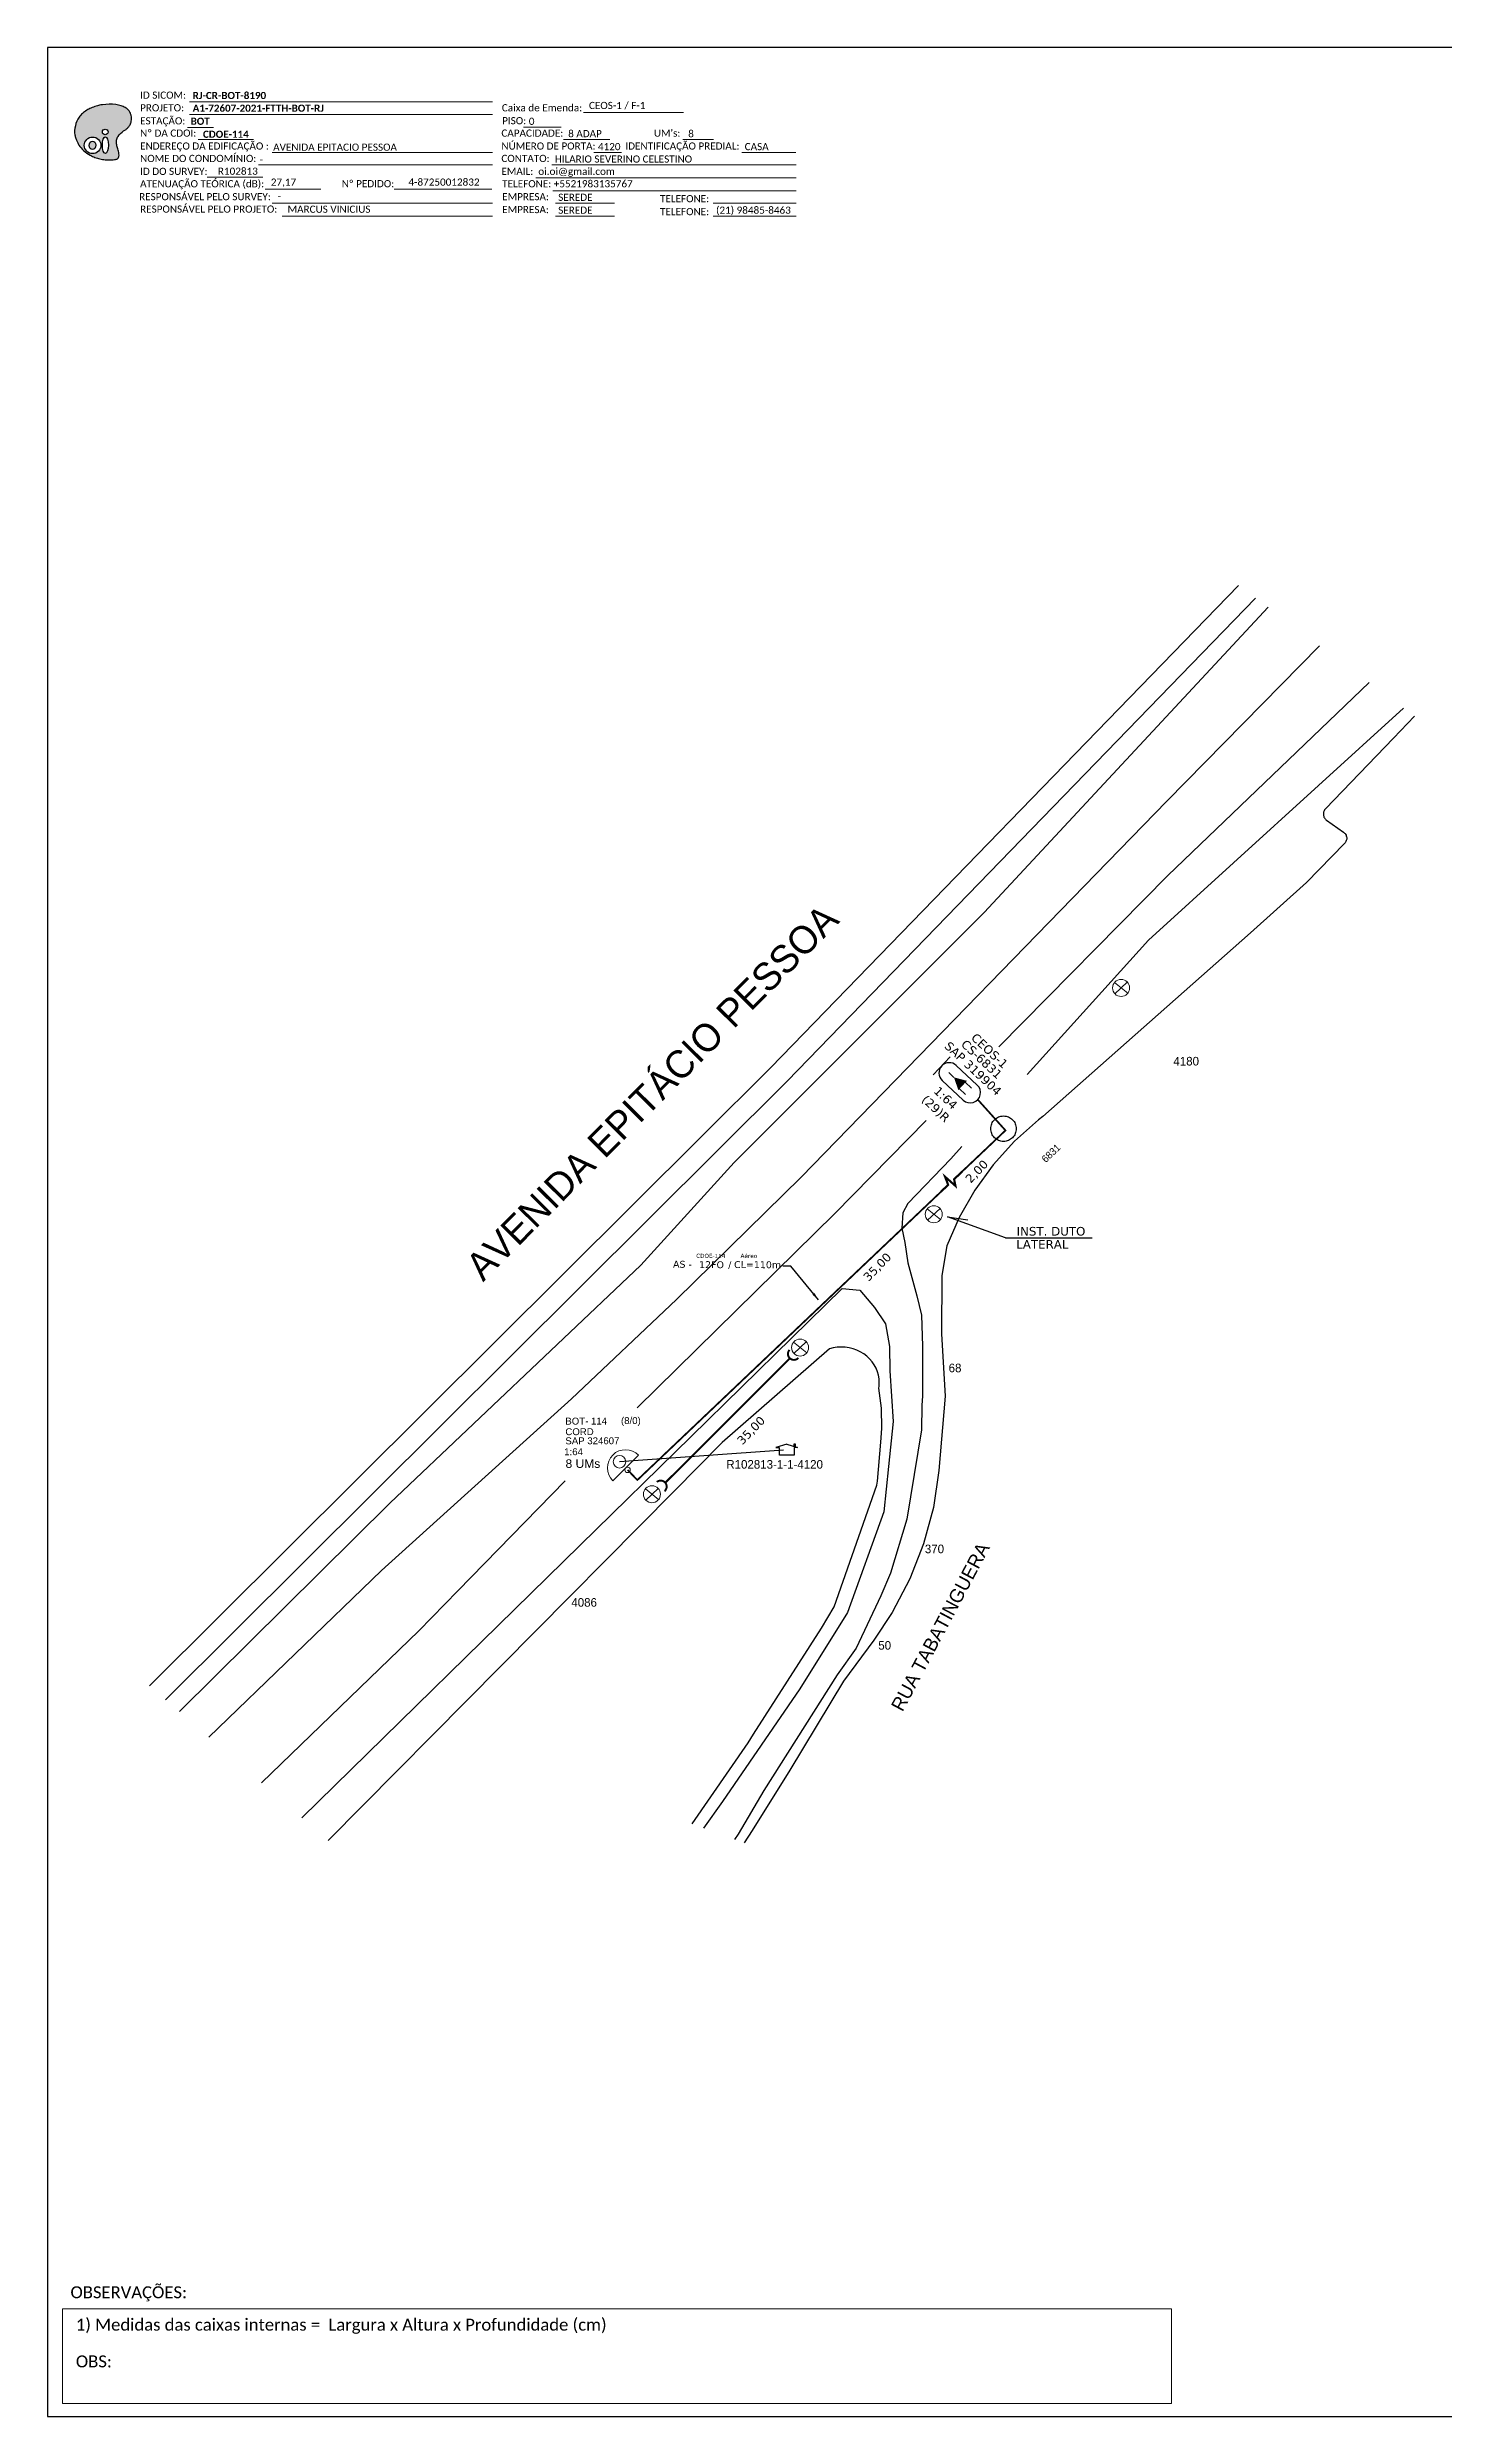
# Model space of a CAD drawing. Header units: inches. Extents: x 560 to 1399, y -156 to 438.
# Drawn here: x 560 to 911, y -156 to 438 of the extents above; entities that cross this region are included whole.
import ezdxf
from ezdxf.enums import TextEntityAlignment as Align

# ---------------------------------------------------------------- set-up
doc = ezdxf.new("R2010")
doc.units = ezdxf.units.IN
doc.header["$MEASUREMENT"] = 0
doc.linetypes.add('PHANTOM2', pattern=[1.25, 0.625, -0.125, 0.125, -0.125, 0.125, -0.125])
for name, color, linetype in [('10.0-Cartográfico', 252, 'Continuous'), ('10.1-Caixas Subterrâneas', 5, 'Continuous'), ('20.4-CEOS', 1, 'Continuous'), ('20.8-Legenda', 1, 'Continuous'), ('CAP a instalar', 1, 'Continuous'), ('label_cabos', 7, 'Continuous'), ('Legenda', 1, 'Continuous'), ('MUB_NUMERACAO', 7, 'Continuous'), ('MUB_SEGMENTO', 7, 'Continuous'), ('NOS_DE_INFRAESTRUTURA', 7, 'Continuous'), ('Subida Lateral', 5, 'Continuous'), ('surveys', 7, 'Continuous'), ('surveys legendas', 7, 'Continuous')]:
    doc.layers.add(name, color=color, linetype=linetype)
for name, color, linetype, lineweight in [('10.4-Postes', 1, 'Continuous', 0), ("20.0-LEGENDA DOS CDO'S", 1, 'Continuous', 0), ('20.2-CDO_POSTE', 1, 'Continuous', 5), ('CORDOALHA_SUPORTE', 7, 'Continuous', 25)]:
    doc.layers.add(name, color=color, linetype=linetype, lineweight=lineweight)
doc.layers.add('DROP DE CLIENTE', color=140, linetype='Continuous', plot=False)
doc.layers.add('EXTRA', color=50, linetype='Continuous', plot=False)
doc.styles.add('ARIAL', font='arial.ttf')
doc.styles.add('siredit', font='verdana.ttf')
doc.styles.add('WMF-Calibri0', font='calibri.ttf')
doc.styles.add('WMF-Calibri1', font='calibrib.ttf')
doc.linetypes.add('FENCELINE1', pattern='A,0.25,-0.1,[133,ltypeshp.shx,S=0.1,R=0,X=-0.1,Y=0],-0.1,1', length=1.45)
doc.dimstyles.new('CC', dxfattribs={"dimtxt": 1, "dimasz": 2, "dimexe": 0.18, "dimexo": 0.0625, "dimgap": 0.09, "dimtad": 0, "dimdec": 0, "dimrnd": 1, "dimzin": 0, "dimdsep": 46, "dimtxsty": 'siredit', "dimblk": 'NONE', "dimcen": 0, "dimse1": 1, "dimse2": 1, "dimsd1": 1, "dimsd2": 1, "dimclrt": 7, "dimadec": 0, "dimazin": 0, "dimtfac": 1, "dimtdec": 0, "dimtofl": 0, "dimtmove": 0, "dimatfit": 3, "dimfxl": 0, "dimtolj": 1, "dimtzin": 0, "dimarcsym": 0})

# ---------------------------------------------------------------- blocks, each defined once
blk = doc.blocks.new('MHMZ')
at = {"linetype": 'PHANTOM2'}
blk.add_circle((0, 0), 0.0000101, dxfattribs=at)
blk = doc.blocks.new('PTPT')
at = {"layer": '10.4-Postes', "color": 1, "linetype": 'PHANTOM2'}
for points in [[(-0.0000079, 0.0000104), (0.0000075, -0.000002)], [(0.000007, 0.0000109), (-0.0000074, -0.0000025)]]:
    blk.add_lwpolyline(points, dxfattribs=at)
at = {"layer": '10.4-Postes', "color": 1}
blk.add_circle((-0.0000002, 0.0000042), 0.00000987, dxfattribs=at)
blk = doc.blocks.new('SURVEY_SURVEY')
for p, q in [((0, 0.0000254), (-0.0000251, 0.000018)), ((-0.0000251, 0.000018), (-0.0000173, 0.000018)), ((-0.0000172, 0), (-0.0000172, 0.0000179)), ((0.0000172, 0), (-0.0000172, 0)), ((0, 0.0000254), (0.0000251, 0.000018)), ((0.0000169, 0.0000264), (0.0000195, 0.0000264)), ((0.0000169, 0.0000205), (0.0000169, 0.0000264)), ((0.0000251, 0.000018), (0.0000172, 0.000018)), ((0.0000172, 0.000018), (0.0000172, 0)), ((0.0000195, 0.0000264), (0.0000195, 0.0000198))]:
    blk.add_line(p, q)
blk = doc.blocks.new('CEOS_RP_CT_DRT')
at = {"layer": '20.4-CEOS', "color": 0}
for p, q in [((-4.54, 1.19), (-1.19, 1.19)), ((-1.19, -1.19), (-4.54, -1.19))]:
    blk.add_line(p, q, dxfattribs=at)
for points in [[(-5.73, -1.43), (-5.73, 1.44)], [(-3.79, 0), (-4.59, 0)], [(-2.47, 0.48), (-1.45, 0.48)], [(-2.47, -0.52), (-1.45, -0.52)]]:
    blk.add_lwpolyline(points, dxfattribs=at)
blk.add_lwpolyline([(-3.79, 0, 0, 1.47, 0), (-2.41, 0, 1.47, 1.47, 0)], format="xyseb", dxfattribs=at)
for centre, start, end in [((-4.54, 0), 90, 270), ((-1.19, 0), 270, 90)]:
    blk.add_arc(centre, 1.19, start, end, dxfattribs=at)
at = {"layer": '20.4-CEOS', "color": 7, "style": 'siredit'}
for tag, p in [('Nº_DA_CEOS', (-2.86, 5.6)), ('LOCAL', (-2.86, 4.24)), ('SAP', (-2.86, 2.78)), ('RACIO_SPLITAGEM', (-2.86, -1.88)), ('FIBRAS_SPLITTER', (-2.86, -3.58)), ('FIBRAS_TOP_C', (-2.86, -5.08)), ('RESERVA_FINAIS', (-2.86, -6.39))]:
    blk.add_attdef(tag, text='', height=1.01, dxfattribs=at).set_placement(p, align=Align.TOP_CENTER)
blk = doc.blocks.new('_None')
blk = doc.blocks.new('LEGENDA DOS CABOS')
at = {"layer": 'EXTRA', "color": 0, "style": 'siredit'}
for tag, p in [('ID', (4.6, 0.97)), ('XX', (9.03, 0.97))]:
    blk.add_attdef(tag, text='', height=0.48, rotation=359.69, dxfattribs=at).set_placement(p, align=Align.MIDDLE_CENTER)
at = {"layer": 'Legenda', "color": 0, "style": 'siredit'}
for tag, p in [('TIPO_CABO', (1.31, 0)), ('CABO', (4.69, -0.05)), ('/', (6.81, -0.05)), ('METROS', (10.03, -0.05))]:
    blk.add_attdef(tag, text='', height=0.8, rotation=359.69, dxfattribs=at).set_placement(p, align=Align.MIDDLE_CENTER)
blk = doc.blocks.new('*U31')
at = {"color": 0}
blk.add_line((2.14, -0.58), (-2.1, -0.68), dxfattribs=at)
for centre, radius in [((0, 0.38), 0.733), ((0.03, -0.95), 0.315)]:
    blk.add_circle(centre, radius, dxfattribs=at)
blk.add_arc((0.02, -0.63), 2.12, 1.3782, 181.3782, dxfattribs=at)
blk = doc.blocks.new('OI')
h = blk.add_hatch(color=40)
edge = h.paths.add_edge_path()
edge.add_spline(control_points=[(4.35, -0.67), (3.92, -0.99), (3.26, -1.5), (2.81, -2.59), (2.9, -3.5), (3.06, -4.27), (3.31, -4.85), (3.37, -5.39), (3.4, -5.88), (3.2, -6.4), (2.54, -6.61), (1.65, -6.63), (0.55, -6.67), (-0.56, -6.42), (-1.61, -6.14), (-2.77, -5.61), (-3.92, -4.77), (-4.89, -3.7), (-5.34, -2.65), (-5.6, -1.94), (-5.85, -0.96), (-5.71, 0.47), (-5.1, 2.02), (-4.14, 3.02), (-3.3, 3.61), (-2.37, 4.16), (-1.36, 4.44), (-0.56, 4.7), (0.79, 4.85), (2.24, 4.97), (3.79, 4.57), (4.67, 4.21), (5.44, 3.65), (5.76, 2.99), (6.03, 2.21), (6.01, 1.46), (5.72, 0.64), (5.31, 0.08), (4.88, -0.38), (4.51, -0.55), (4.35, -0.67)], knot_values=[0, 0, 0, 0, 1.60434, 2.417191, 3.427595, 4.282808, 4.776746, 5.304182, 5.888771, 6.258406, 6.858137, 7.79129, 8.986195, 10.124242, 11.187857, 12.242908, 13.953784, 15.414161, 16.515391, 17.349188, 17.675853, 19.552021, 21.515531, 22.568638, 23.63245, 24.621084, 25.782718, 26.745347, 27.142653, 29.870543, 31.004649, 31.921532, 32.709589, 33.801391, 34.042471, 35.192333, 35.971461, 36.628871, 37.254359, 37.836911, 37.836911, 37.836911, 37.836911], degree=3, periodic=0)
h.paths.add_polyline_path([(1.13, -0.87, -1), (-0.04, -0.87, -1)], flags=16)
edge = h.paths.add_edge_path(flags=16)
edge.add_ellipse((0.56, -3.59), major_axis=(-0.02, 1.71), ratio=0.361305, start_angle=0, end_angle=360)
h.paths.add_polyline_path([(-0.36, -3.62, -1), (-3.8, -3.62, -1)], flags=16)
edge = h.paths.add_edge_path(flags=0)
edge.add_ellipse((-2.08, -3.62), major_axis=(0, 0.885), ratio=0.758294, start_angle=0, end_angle=360)
at = {"color": 40}
for centre, radius in [((-2.08, -3.62), 1.72), ((0.54, -0.87), 0.587)]:
    blk.add_circle(centre, radius, dxfattribs=at)
blk.add_ellipse((-2.08, -3.62), major_axis=(0, 0.885), ratio=0.758294, start_param=-3.141592653589792, end_param=3.141592653589792, dxfattribs=at)
blk.add_ellipse((0.56, -3.59), major_axis=(-0.02, 1.71), ratio=0.361305, dxfattribs=at)
at = {"color": 40, "start_tangent": (-0.800898, -0.598801), "end_tangent": (-0.800898, -0.598801)}
blk.add_spline([(4.35, -0.67), (3.2, -1.78), (2.9, -2.54), (2.92, -3.55), (3.12, -4.38), (3.28, -4.85), (3.37, -5.37), (3.35, -5.95), (3.2, -6.29), (2.66, -6.55), (1.73, -6.63), (0.54, -6.62), (-0.58, -6.41), (-1.6, -6.11), (-2.56, -5.67), (-3.95, -4.67), (-4.89, -3.56), (-5.37, -2.56), (-5.64, -1.78), (-5.72, -1.46), (-5.63, 0.42), (-4.84, 2.22), (-4.13, 2.99), (-3.27, 3.62), (-2.4, 4.09), (-1.3, 4.47), (-0.37, 4.72), (0.02, 4.77), (2.75, 4.8), (3.85, 4.53), (4.69, 4.16), (5.31, 3.68), (5.85, 2.73), (5.93, 2.5), (5.94, 1.35), (5.67, 0.62), (5.29, 0.08), (4.84, -0.36), (4.35, -0.67)], degree=3, dxfattribs=at)

msp = doc.modelspace()

# ---------------------------------------------------------------- linework, layer by layer
at = {"color": 0, "lineweight": 0}
for p, q in [((564.02, -129.15), (842.27, -129.15)), ((564.02, -152.86), (564.02, -129.15)), ((842.27, -129.15), (842.27, -152.86)), ((842.27, -152.86), (564.02, -152.86))]:
    msp.add_line(p, q, dxfattribs=at)
at = {"linetype": 'Continuous'}
msp.add_lwpolyline([(1398.8, 437.82), (560.23, 437.82), (560.23, -156.18), (1398.8, -156.18), (1398.8, 437.82)], dxfattribs=at)
at = {"color": 7, "lineweight": 0}
for points in [[(595.9, 424.2), (671.87, 424.2)], [(595.38, 417.75), (601.93, 417.75)], [(595.9, 421.03), (671.87, 421.03)], [(679.67, 417.79), (689.15, 417.79)], [(694.71, 421.52), (719.84, 421.52)], [(598.04, 414.68), (611.99, 414.68)], [(616.61, 411.44), (671.87, 411.44)], [(689.72, 414.68), (701.33, 414.68)], [(697.3, 411.44), (704.24, 411.44)], [(719.66, 414.68), (727.32, 414.68)], [(734.47, 411.44), (748.03, 411.44)], [(600.36, 405.27), (614.31, 405.27)], [(613.2, 408.33), (671.87, 408.33)], [(682.79, 405.1), (748.06, 405.1)], [(686.83, 408.33), (748.06, 408.33)], [(614.9, 402.3), (628.84, 402.3)], [(616.61, 398.75), (671.87, 398.75)], [(647.23, 402.31), (671.72, 402.31)], [(687.08, 401.86), (748.06, 401.86)], [(687.69, 398.75), (702.48, 398.75)], [(727.29, 398.75), (748.06, 398.75)], [(619.1, 395.51), (671.87, 395.51)], [(687.69, 395.51), (702.48, 395.51)], [(727.29, 395.51), (748.06, 395.51)]]:
    msp.add_lwpolyline(points, dxfattribs=at)
for points in [[(800.59, 139.37), (786.05, 144.65), (791.19, 143.83)], [(800.59, 139.37), (822.34, 139.37)]]:
    msp.add_lwpolyline(points)
at = {"layer": '10.0-Cartográfico'}
for points in [[(859.05, 302.93), (741.73, 182.05), (585.88, 27.04)], [(589.91, 23.55), (745.8, 178.6), (863.36, 299.73)], [(866.46, 297.43), (795.23, 220.9), (732.52, 158.22), (709.08, 132.52), (646.15, 72.81), (593.35, 20.58)], [(879.41, 287.81), (841.08, 248.83), (749.32, 154.55), (718.08, 123.93), (691.74, 99.03), (644.05, 55.97), (600.77, 14.16)], [(798.94, 187.21), (841.32, 230.18), (891.87, 278.56)], [(903.18, 270.16), (897.96, 264.62), (880.87, 246.92), (880.77, 246.8), (880.65, 246.62), (880.54, 246.44), (880.46, 246.25), (880.4, 246.05), (880.36, 245.86), (880.34, 245.66), (880.35, 245.45), (880.37, 245.25), (880.43, 245.06), (880.5, 244.86), (880.61, 244.67), (880.72, 244.49), (880.84, 244.34), (880.99, 244.19), (881.16, 244.05), (885.37, 241.09), (885.52, 240.98), (885.67, 240.84), (885.8, 240.69), (885.93, 240.52), (886.04, 240.32), (886.1, 240.15), (886.17, 239.93), (886.19, 239.74), (886.22, 239.54), (886.2, 239.33), (886.16, 239.13), (886.1, 238.94), (886.02, 238.74), (885.91, 238.57), (885.81, 238.39), (885.66, 238.23), (876.1, 228.47), (862.07, 215.84), (810, 169.79), (808.87, 168.9), (802.9, 163.56), (797.54, 157.65), (792.88, 151.28), (788.97, 144.47), (785.86, 137.33), (784.59, 129.9), (784.57, 115.31), (785.48, 99.68)], [(900.44, 272.19), (836.51, 214), (806.02, 180.34)], [(708.23, 96.72), (757.78, 145.46), (780.72, 168.73)], [(789.67, 162.28), (786.85, 159.17), (776.11, 147.98), (774.88, 145.61), (774.57, 141.8), (775.33, 138.18), (776.12, 133.07), (778.37, 124.78), (779.5, 120), (779.78, 112.19), (779.82, 99.72)], [(721.72, 89.55), (759.62, 126.66)], [(759.62, 126.66), (764.06, 126.22), (767.7, 121.87), (770.5, 117.8), (771.53, 112.14), (771.61, 105.98), (772.41, 93.32), (771.25, 82.04)], [(768.32, 77.33), (768.52, 78.35), (769.34, 88.15), (769.59, 91.53), (769.48, 96.62), (768.81, 101.66), (768.88, 102.13), (768.94, 103.05), (768.88, 103.98), (768.74, 104.9), (768.48, 105.79), (768.13, 106.66), (767.68, 107.5), (767.14, 108.27), (766.5, 109.01), (765.79, 109.66), (765.03, 110.24), (764.18, 110.76), (763.29, 111.17), (762.36, 111.51), (761.38, 111.76), (760.39, 111.92), (759.4, 111.97), (758.39, 111.92), (757.4, 111.79), (756.44, 111.55), (729.49, 88.07), (717.47, 75.84), (630.69, -11.74)], [(785.48, 99.68), (783.91, 81), (782.52, 71.71), (780.07, 62.64), (776.62, 53.84), (772.18, 45.42), (767.58, 38.48), (759.92, 28.19)], [(779.82, 99.72), (779.62, 97.32), (779.52, 91.21), (775.81, 68.79)], [(693.93, 62.34), (721.72, 89.55)], [(663.21, 50.87), (690.17, 78.46)], [(757.58, 46.82), (768.32, 77.33)], [(771.25, 82.04), (770.07, 70.62), (760.99, 45.46)], [(775.81, 68.79), (771.78, 55.27), (769.36, 49.62), (763.1, 36.46), (758.34, 29.75)], [(624.1, -6.03), (693.93, 62.34)], [(613.96, 2.74), (653.39, 40.82), (663.21, 50.87)], [(760.99, 45.46), (760.99, 45.46), (748.99, 26.27), (729.61, -1.95), (724.88, -8.65)], [(737.38, 14.89), (754.48, 41.52), (757.58, 46.82), (757.58, 46.82)], [(758.34, 29.75), (740, 0.8), (733.54, -10.18), (732.63, -11.49)], [(759.92, 28.19), (746.48, 5.91), (737.06, -9.26), (735.03, -12.37)], [(722.02, -7.6), (736.01, 12.75), (737.38, 14.89)]]:
    msp.add_lwpolyline(points, dxfattribs=at)
at = {"layer": 'CAP a instalar', "linetype": 'FENCELINE1', "ltscale": 3, "const_width": 0.432}
for points in [[(793.65, 174), (800.6, 166.28), (789.75, 156)], [(784.38, 150.88), (708.25, 78.63), (705.79, 81.17)]]:
    msp.add_lwpolyline(points, dxfattribs=at)
at = {"layer": 'CORDOALHA_SUPORTE', "const_width": 0.487}
msp.add_lwpolyline([(715.25, 77.95), (746.52, 109.14)], dxfattribs=at)
for points in [[(746.41, 111.27, 1), (748.64, 109.25)], [(715.05, 75.83, 1), (713.13, 78.15)]]:
    msp.add_lwpolyline(points, format="xyb", dxfattribs=at)
at = {"layer": 'DROP DE CLIENTE'}
msp.add_lwpolyline([(744.95, 86.13), (703.77, 83.2)], dxfattribs=at)
at = {"layer": 'Subida Lateral', "color": 5, "const_width": 0.533}
msp.add_lwpolyline([(784.38, 150.88), (786.21, 152.64), (785.42, 154.69), (788.05, 152.37), (787.71, 154.04), (789.75, 156)], dxfattribs=at)

# ---------------------------------------------------------------- block references
at = {"color": 7, "xscale": 1.21392392519577, "yscale": 1.21392392553389, "zscale": 1.213923925163967, "rotation": 0.1532895858424417}
msp.add_blockref('OI', (574.09, 417.66), dxfattribs=at)
at = {"layer": '10.1-Caixas Subterrâneas', "color": 40, "xscale": 315785.2423958895, "yscale": 315785.2423958895, "zscale": 315785.2423958895, "rotation": 316}
msp.add_blockref('MHMZ', (800.1, 166.72), dxfattribs=at)
at = {"layer": '10.4-Postes', "color": 1, "xscale": 216000, "yscale": 216000, "zscale": 216000}
for p in [(829.64, 201.09), (782.66, 144.35), (749.11, 110.93), (711.96, 74.16)]:
    msp.add_blockref('PTPT', p, dxfattribs=at)
at = {"layer": '20.2-CDO_POSTE', "xscale": 2.160000000000009, "yscale": 2.159999999999996, "zscale": 2.159999999999999, "rotation": 43.51973391822715}
msp.add_blockref('*U31', (704.33, 82.62), dxfattribs=at)
at = {"layer": '20.4-CEOS', "color": 5}
ref = msp.add_blockref('CEOS_RP_CT_DRT', (793.65, 174), dxfattribs=dict(at, xscale=2.160000000000008, yscale=2.159999999999996, zscale=2.159999999999999, rotation=316.9647677321013))
ref.add_attrib('Nº_DA_CEOS', 'CEOS-1', dxfattribs={"color": 0, "height": 2.181, "rotation": 316.96477, "style": 'siredit'}).set_placement((797.38, 187.05), align=Align.TOP_CENTER)
ref.add_attrib('LOCAL', 'CS-6831', dxfattribs={"color": 0, "height": 2.181, "rotation": 316.96477, "style": 'siredit'}).set_placement((795.38, 184.92), align=Align.TOP_CENTER)
ref.add_attrib('SAP', 'SAP 319904', dxfattribs={"color": 0, "height": 2.181, "rotation": 316.96477, "style": 'siredit'}).set_placement((793.22, 182.6), align=Align.TOP_CENTER)
ref.add_attrib('RACIO_SPLITAGEM', '1:64', dxfattribs={"color": 0, "height": 2.181, "rotation": 316.96477, "style": 'siredit'}).set_placement((786.35, 175.24), align=Align.TOP_CENTER)
ref.add_attrib('FIBRAS_SPLITTER', '(29)R', dxfattribs={"color": 0, "height": 2.181, "rotation": 316.96477, "style": 'siredit'}).set_placement((783.86, 172.57), align=Align.TOP_CENTER)
at = {"layer": 'label_cabos', "color": 0}
ref = msp.add_blockref('LEGENDA DOS CABOS', (716.73, 132.73), dxfattribs=dict(at, xscale=2.160000000000025, yscale=2.159999999999996, zscale=2.159999999999999))
ref.add_attrib('ID', 'CDOE-114', dxfattribs={"layer": 'EXTRA', "height": 1.037, "rotation": 359.69001, "style": 'siredit'}).set_placement((726.67, 134.83), align=Align.MIDDLE_CENTER)
ref.add_attrib('CABO', '12FO', dxfattribs={"layer": '20.8-Legenda', "color": 0, "height": 1.728, "rotation": 359.69001, "style": 'siredit'}).set_placement((726.85, 132.62), align=Align.MIDDLE_CENTER)
ref.add_attrib('METROS', 'CL=110m', dxfattribs={"layer": '20.8-Legenda', "color": 0, "height": 1.728, "rotation": 359.69001, "style": 'siredit'}).set_placement((738.4, 132.62), align=Align.MIDDLE_CENTER)
ref.add_attrib('XX', 'Aéreo', dxfattribs={"layer": 'EXTRA', "height": 1.037, "rotation": 359.69001, "style": 'siredit'}).set_placement((736.23, 134.83), align=Align.MIDDLE_CENTER)
ref.add_attrib('/', '/', dxfattribs={"layer": '20.8-Legenda', "color": 0, "height": 1.73, "rotation": 359.69001, "style": 'siredit'}).set_placement((731.43, 132.62), align=Align.MIDDLE_CENTER)
ref.add_attrib('TIPO_CABO', 'AS -', dxfattribs={"layer": '20.8-Legenda', "color": 0, "height": 1.728, "rotation": 359.69001, "style": 'siredit'}).set_placement((719.56, 132.72), align=Align.MIDDLE_CENTER)
at = {"layer": 'surveys', "color": 151, "xscale": 108000, "yscale": 108000, "zscale": 108000}
msp.add_blockref('SURVEY_SURVEY', (745.73, 84.86), dxfattribs=at)

# ---------------------------------------------------------------- texts
at = {"color": 7, "lineweight": 0, "style": 'WMF-Calibri0'}
for s, height, p in [('PROJETO:', 1.793, (583.5, 421.78)), ('ID SICOM:', 1.793, (583.5, 424.95)), ('Caixa de Emenda:', 1.7927, (674.25, 421.78)), ('ESTAÇÃO:', 1.793, (583.5, 418.5)), ('Nº DA CDOI:', 1.7927, (583.5, 415.43)), ('CAPACIDADE:', 1.7927, (674.14, 415.43)), ('PISO:', 1.793, (674.32, 418.54)), ("UM's:", 1.793, (712.39, 415.43)), ('ENDEREÇO DA EDIFICAÇÃO :', 1.7927, (583.5, 412.19)), ('NOME DO CONDOMÍNIO:', 1.7927, (583.5, 409.08)), ('CONTATO:', 1.793, (674.14, 409.08)), ('NÚMERO DE PORTA:', 1.7927, (674.14, 412.19)), ('IDENTIFICAÇÃO PREDIAL:', 1.7927, (705.23, 412.19)), ('ATENUAÇÃO TEÓRICA (dB):', 1.7927, (583.5, 402.73)), ('ID DO SURVEY:', 1.7927, (583.5, 405.84)), ('Nº PEDIDO:', 1.793, (634.08, 402.74)), ('EMAIL:  oi.oi@gmail.com', 1.7927, (674.14, 405.84)), ('TELEFONE: +5521983135767', 1.7927, (674.33, 402.73)), ('RESPONSÁVEL PELO SURVEY:', 1.7927, (583.25, 399.49)), ('RESPONSÁVEL PELO PROJETO:', 1.7927, (583.5, 396.38)), ('EMPRESA:', 1.793, (674.33, 399.49)), ('EMPRESA:', 1.793, (674.33, 396.26)), ('TELEFONE:', 1.793, (713.93, 398.99)), ('TELEFONE:', 1.793, (713.93, 395.75))]:
    msp.add_text(s, height=height, dxfattribs=at).set_placement(p)
at = {"color": 7}
for s, height, style, p in [('A1-72607-2021-FTTH-BOT-RJ', 1.7927, 'WMF-Calibri1', (596.69, 421.68)), ('RJ-CR-BOT-8190', 1.7927, 'WMF-Calibri1', (596.69, 424.86)), ('CEOS-1 / F-1', 1.7927, 'WMF-Calibri0', (696.11, 422.36)), ('BOT', 1.793, 'WMF-Calibri1', (596.18, 418.4)), ('0', 1.79, 'WMF-Calibri0', (681.02, 418.39)), ('8 ADAP', 1.793, 'WMF-Calibri0', (690.89, 415.3)), ('8', 1.79, 'WMF-Calibri0', (721.01, 415.28)), ('AVENIDA EPITACIO PESSOA', 1.7927, 'WMF-Calibri0', (616.88, 411.9)), ('HILARIO SEVERINO CELESTINO', 1.7927, 'WMF-Calibri0', (687.53, 408.93)), ('4120', 1.793, 'WMF-Calibri0', (698.35, 412.04)), ('CASA', 1.793, 'WMF-Calibri0', (735.18, 412.04)), ('R102813', 1.793, 'WMF-Calibri0', (603.02, 405.88)), ('-', 1.79, 'WMF-Calibri0', (613.47, 408.79)), ('27,17', 1.793, 'WMF-Calibri0', (616.3, 403.14)), ('4-87250012832', 1.7927, 'WMF-Calibri0', (650.81, 403.15)), ('-', 1.79, 'WMF-Calibri0', (618.01, 399.59)), ('MARCUS VINICIUS', 1.7927, 'WMF-Calibri0', (620.5, 396.35)), ('SEREDE', 1.793, 'WMF-Calibri0', (688.39, 399.34)), ('(21) 98485-8463', 1.7927, 'WMF-Calibri0', (727.99, 396.11)), ('SEREDE', 1.793, 'WMF-Calibri0', (688.39, 396.11))]:
    msp.add_text(s, height=height, dxfattribs=dict(at, style=style)).set_placement(p)
at = {"color": 7, "style": 'WMF-Calibri1'}
msp.add_text('CDOE-114', height=1.793, dxfattribs=at).set_placement((605.01, 415.14), align=Align.CENTER)
at = {"lineweight": 0, "char_height": 3, "width": 277.1819, "attachment_point": 1, "style": 'WMF-Calibri0'}
for s, insert in [('OBSERVAÇÕES:', (566.03, -123.51)), ('1) Medidas das caixas internas =  Largura x Altura x Profundidade (cm)', (567.38, -131.63)), ('OBS: ', (567.38, -140.84))]:
    msp.add_mtext(s, dxfattribs=dict(at, insert=insert))
at = {"layer": '10.1-Caixas Subterrâneas'}
msp.add_text('6831', height=1.8, rotation=43.60748, dxfattribs=at).set_placement((810.7, 158.07))
at = {"layer": "20.0-LEGENDA DOS CDO'S", "style": 'ARIAL'}
for s, height, p in [('SAP 324607', 1.728, (690.19, 87.59)), ('CORD', 1.728, (690.19, 89.88)), ('BOT- 114', 1.728, (690.18, 92.53)), ('1:64', 1.728, (689.9, 84.86)), ('8 UMs', 2.16, (690.23, 81.66))]:
    msp.add_text(s, height=height, rotation=0.11799, dxfattribs=at).set_placement(p)
msp.add_text('(8/0)', height=1.728, rotation=0.11799, dxfattribs=at).set_placement((706.62, 92.67), align=Align.CENTER)
at = {"layer": 'MUB_NUMERACAO', "color": 255}
for s, p in [('4180', (842.72, 182.56)), ('68', (786.34, 105.65)), ('370', (780.37, 60.28)), ('4086', (691.68, 46.87)), ('50', (768.69, 36.1))]:
    msp.add_text(s, height=2.16, dxfattribs=at).set_placement(p)
at = {"layer": 'MUB_SEGMENTO', "color": 255}
for s, height, rotation, p in [('AVENIDA EPITÁCIO PESSOA', 6.9394, 45.23607, (669.54, 128.2)), ('RUA TABATINGUERA', 3.4467, 62.01176, (774.77, 20.34))]:
    msp.add_text(s, height=height, rotation=rotation, dxfattribs=at).set_placement(p)
at = {"layer": 'NOS_DE_INFRAESTRUTURA', "color": 7, "char_height": 2.16, "attachment_point": 5, "rotation": 45.7836, "style": 'siredit'}
for s, insert in [('\\A1;2,00', (793.5, 155.9)), ('\\A1;35,00', (768.54, 131.94)), ('\\A1;35,00', (736.88, 90.96))]:
    msp.add_mtext(s, dxfattribs=dict(at, insert=insert))
at = {"layer": 'NOS_DE_INFRAESTRUTURA', "color": 7, "char_height": 2.16, "attachment_point": 5, "style": 'siredit'}
for s, insert in [('\\A1;LATERAL', (809.84, 137.72)), ('\\A1;INST. DUTO ', (812.01, 140.98))]:
    msp.add_mtext(s, dxfattribs=dict(at, insert=insert))
at = {"layer": 'surveys legendas'}
msp.add_text('R102813-1-1-4120', height=2.16, dxfattribs=at).set_placement((730.56, 81.48))

# ---------------------------------------------------------------- leaders
at = {"layer": 'label_cabos'}
msp.add_leader([(753.69, 123.77), (746.74, 132.22), (744.74, 132.27)], dimstyle='CC', override={"dimgap": 0.09, "dimtad": 0}, dxfattribs=at)

doc.saveas('drawing.dxf')
